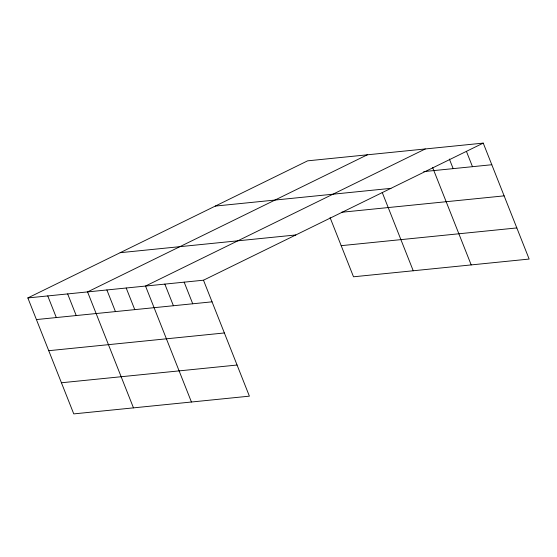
<?xml version="1.0" encoding="UTF-8"?>
<svg xmlns="http://www.w3.org/2000/svg" width="557" height="557" viewBox="0 0 557 557"><rect width="100%" height="100%" fill="white"/><g stroke="black" fill="none" stroke-linecap="round" stroke-linejoin="round"><path stroke-width="0.84" d="M27.85 297.939L203.486 280.206L249.39 396.159L73.761 413.893L27.85 297.939L307.61 160.841L483.239 143.107L529.15 259.061L353.514 276.794L330.078 217.599M367.321 154.811L87.567 291.91L133.478 407.863M425.283 148.956L145.523 286.054L191.434 402.015M203.486 280.206L483.239 143.107M423.766 171.598L491.803 164.733M215.287 206.083L390.923 188.35M341.476 212.28L504.127 195.862M120.173 252.697L295.802 234.963M341.19 245.665L516.826 227.931M36.414 319.565L212.043 301.831M48.738 350.694L224.367 332.961M61.437 382.763L237.066 365.03M466.46 151.462L472.482 166.682M449.36 159.024L453.161 168.632M432.573 167.379L471.194 264.916M382.206 192.395L413.231 270.765M184.165 282.155L192.722 303.781M164.844 284.105L173.408 305.73M126.202 288.011L134.766 309.629M106.881 289.96L115.445 311.586M67.662 293.922L76.218 315.547M47.756 295.927L56.32 317.553"/></g></svg>
